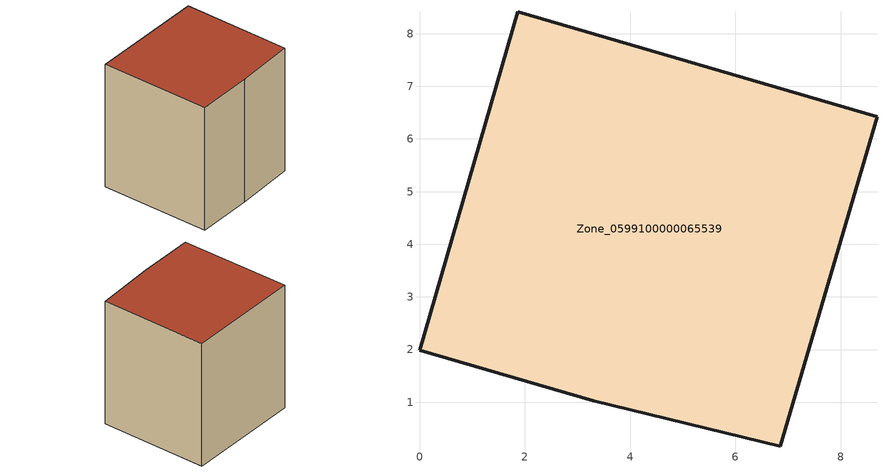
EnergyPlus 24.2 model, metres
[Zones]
Zone_0599100000065539
 floor ground (C_G): 3.3,1.03 0,1.99 1.87,8.42 8.69,6.42 6.86,0.16 z0
 wall outside (C_F): 8.69,6.42 1.87,8.42 0,1.99 3.3,1.03 6.86,0.16 8.69,6.42 z0:7.79
 roof outside (C_R): 3.3,1.03 6.86,0.16 8.69,6.42 1.87,8.42 0,1.99 z7.79
[BUILDING]
Pand.0599100000065539: North Axis=0; Terrain=City; Loads Convergence Tolerance Value=0.04; Temperature Convergence Tolerance Value=0.4; Solar Distribution=FullExterior; Maximum Number of Warmup Days=25; Minimum Number of Warmup Days=1
[Site:Location]
Rotterdam.The.Hague.AP_ZH_NLD Design_Conditions: Latitude=51.96; Longitude=4.45; Time Zone=1; Elevation=-4.5
[SITE:GROUNDTEMPERATURE:BUILDINGSURFACE]
18, 18, 18, 18, 18, 18, 18, 18, 18, 18, 18, 18
[MATERIAL] Thermal Absorptance=0.9; Solar Absorptance=0.7; Visible Absorptance=0.7
Name | Roughness | Thickness | Conductivity | Density | Specific Heat
G.TC.1946 | MediumSmooth | 0.15 | 1 | 540 | 1210
F.TC.1946 | Rough | 0.3 | 0.857143 | 1920 | 840
R.TC.1946 | MediumRough | 0.2 | 0.909091 | 1500 | 1000
[CONSTRUCTION]
C_G: G.TC.1946
C_F: F.TC.1946
C_R: R.TC.1946
[ZONE]
Zone_0599100000065539: Type=1; Multiplier=1; Ceiling Height=Autocalculate; Volume=Autocalculate; Floor Area=autocalculate; Part of Total Floor Area=Yes
[ZONEINFILTRATION:DESIGNFLOWRATE]
Infil_Zone_0599100000065539: Zone or ZoneList or Space or SpaceList=Zone_0599100000065539; Schedule=AlwaysOn; Design Flow Rate Calculation Method=Flow/Area; Flow Rate per Floor Area=0.003; Constant Term Coefficient=1; Temperature Term Coefficient=0; Velocity Term Coefficient=0; Velocity Squared Term Coefficient=0
[HVACTEMPLATE:ZONE:IDEALLOADSAIRSYSTEM]
Zone_0599100000065539: Maximum Heating Supply Air Temperature=50; Minimum Cooling Supply Air Temperature=13; Maximum Heating Supply Air Humidity Ratio=0.0156; Minimum Cooling Supply Air Humidity Ratio=0.0077; Heating Limit=NoLimit; Cooling Limit=NoLimit; Dehumidification Control Type=ConstantSensibleHeatRatio; Cooling Sensible Heat Ratio=0.7; Dehumidification Setpoint=60; Humidification Control Type=None; Humidification Setpoint=30; Outdoor Air Method=None; Outdoor Air Flow Rate per Person=0.00944; Outdoor Air Flow Rate per Zone Floor Area=0; Outdoor Air Flow Rate per Zone=0; Demand Controlled Ventilation Type=None; Outdoor Air Economizer Type=NoEconomizer; Heat Recovery Type=None; Sensible Heat Recovery Effectiveness=0.7; Latent Heat Recovery Effectiveness=0.65
[ZONECONTROL:THERMOSTAT]
ThermostatControl_Zone_0599100000065539: Zone or ZoneList=Zone_0599100000065539; Control Type Schedule=DualSetpointControlType; Control 1=Thermostat_Zone_0599100000065539; Temperature Difference Between Cutout And Setpoint=0
[THERMOSTATSETPOINT:DUALSETPOINT]
Thermostat_Zone_0599100000065539: Heating Setpoint Temperature Schedule=HeatingSetpoint_Zone_0599100000065539; Cooling Setpoint Temperature Schedule=CoolingSetpoint_Zone_0599100000065539
[SCHEDULE:COMPACT]
HeatingSetpoint_Zone_0599100000065539: Through: 12/31, For: AllDays, Until: 24:00, 21
CoolingSetpoint_Zone_0599100000065539: Through: 12/31, For: AllDays, Until: 24:00, 24
DualSetpointControlType: Through: 12/31, For: AllDays, Until: 24:00, 4
AlwaysOn: Through: 12/31, For: AllDays, Until: 24:00, 1
